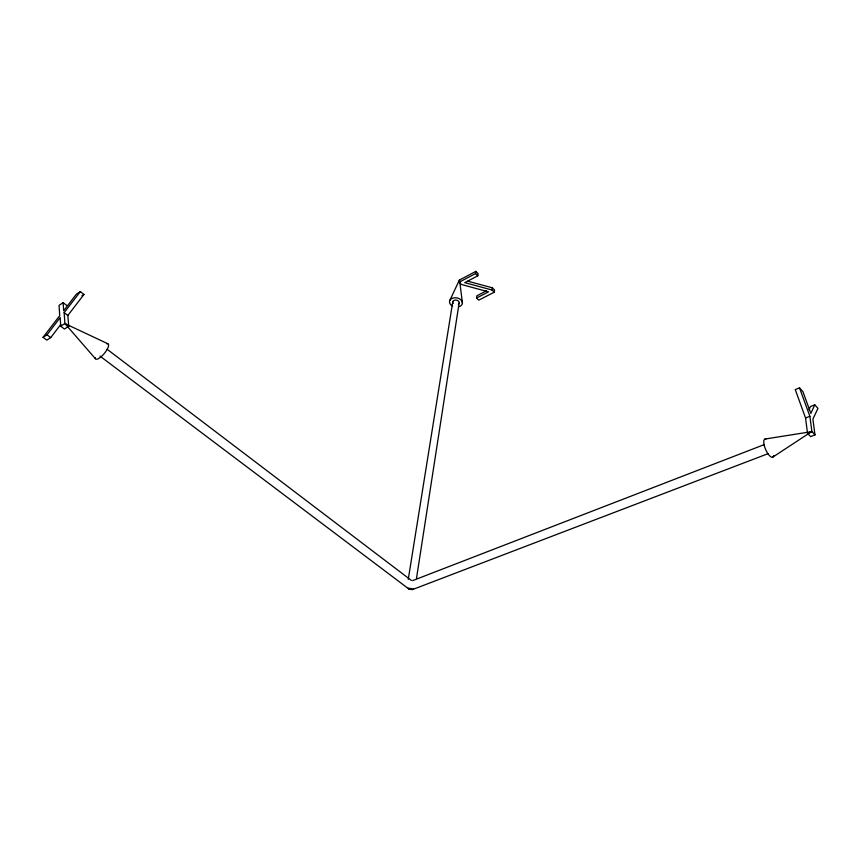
<?xml version="1.0" encoding="UTF-8"?>
<svg xmlns="http://www.w3.org/2000/svg" width="861" height="861" viewBox="0 0 861 861"><rect width="100%" height="100%" fill="white"/><g stroke="black" fill="none" stroke-linecap="round" stroke-linejoin="round"><path stroke-width="1.29" d="M486.4 290.878L476.843 295.807L476.542 298.014L478.77 300.145L494.268 292.191L494.548 289.985L492.288 287.789L467.674 281.149M494.268 292.191L491.997 289.996L492.288 287.789M772.597 457.245L811.88 431.458L814.99 434.923L810.61 436.602L807.51 433.234L805.552 417.983L795.252 389.592L799.514 387.87L802.915 391.647L810.847 413.441L814.764 404.81L817.95 408.34L812.892 419.167L814.99 434.923M491.997 289.996L464.757 282.656L477.801 275.789L478.113 273.594L475.842 271.387L459.473 280.04L459.117 282.236L461.507 284.507L488.51 291.857L476.542 298.014M459.117 282.236L475.53 273.594L475.842 271.387M416.476 578.495L459.096 303.19M408.254 579.345L452.789 301.63M95.41 358.682L64.898 323.564L107.808 343.733M809.028 409.728L810.524 406.489L814.764 404.81M449.711 300.661L459.397 280.019M64.909 323.521L64.144 312.672L80.331 291.621L83.958 294.451L67.836 315.481L68.729 326.319L64.435 329.02L60.679 326.19L60.205 317.537L47 334.821L43.05 337.318L46.795 340.095L50.745 337.609L60.808 324.403M43.05 337.318L59.732 315.643L59.054 305.354L63.154 302.695L66.781 305.472M80.331 291.621L76.338 294.204L63.66 310.799L63.154 302.695M81.956 295.732L83.958 294.451M60.679 326.19L65.038 323.445L68.729 326.319M805.552 417.983L809.878 416.293L799.514 387.87M412.602 580.626L764.46 444.524M808.597 432.814L811.891 431.544L809.878 416.293M412.484 589.581L768.109 453.65M764.998 439.035L811.88 431.609M47 334.821L50.745 337.609M99.994 356.11L409.029 589.096M107.076 349.232L411.407 580.454M64.144 312.672L67.836 315.481M475.53 273.594L477.801 275.789M459.548 280.051L462.422 302.986M453.187 303.416A3.261 2.303 9 0 1 454.016 300.392A3.261 2.303 9 0 1 458.364 301.059A3.261 2.303 9 0 1 458.289 304.191M452.638 306.129A6.511 4.606 9 0 1 451.046 298.982A6.511 4.606 9 0 1 460.969 299.854A6.511 4.606 9 0 1 459.096 306.699M413.528 588.741A4.176 2.486 72 0 1 409.793 588.117M773.727 455.523A9.88 3.412 66.5 0 1 765.989 450.271A9.88 3.412 66.5 0 1 765.989 439.11M411.967 588.364A4.176 2.389 -55.7 0 1 408.297 588.031M106.775 343.765A9.805 3.1 -50.3 0 1 104.332 353.451A9.805 3.1 -50.3 0 1 95.237 357.659"/></g></svg>
